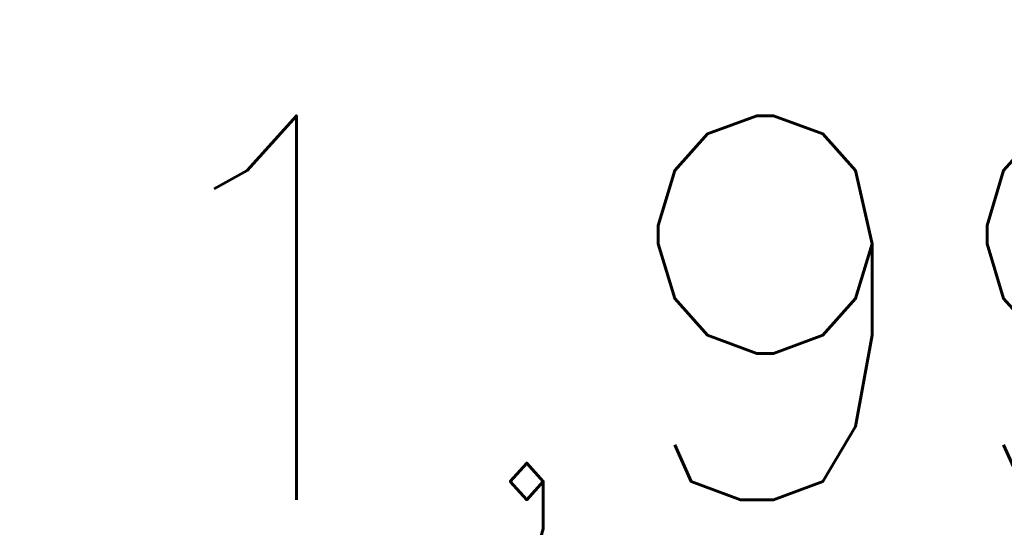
# Model space of a CAD drawing. Header units: millimetres. Extents: x 10462777 to 22643323, y 453826 to 1389191.
# Drawn here: x 11313827 to 11315366, y 598697 to 599490 of the extents above; entities that cross this region are included whole.
import ezdxf

# ---------------------------------------------------------------- set-up
doc = ezdxf.new("R2010")
doc.units = ezdxf.units.MM
doc.header["$LTSCALE"] = 200
doc.header["$MEASUREMENT"] = 0
doc.header["$PDMODE"] = 35
doc.header["$PDSIZE"] = -5
doc.layers.get('0').update_dxf_attribs({"linetype": 'CONTINUOUS'})
doc.layers.get('DEFPOINTS').update_dxf_attribs({"linetype": 'CONTINUOUS'})
doc.layers.add('AM_5', color=3, linetype='CONTINUOUS', lineweight=15)
doc.styles.add('굴림', font='txt.shx ', dxfattribs={"bigfont": ' whgtxt.shx'})
doc.dimstyles.new('200$0', dxfattribs={"dimscale": 200, "dimtxt": 7, "dimasz": 1, "dimexe": 2, "dimexo": 2, "dimgap": 1, "dimtad": 1, "dimdec": 0, "dimdsep": 46, "dimlunit": 6, "dimtxsty": '굴림', "dimblk": 'DIMDOT', "dimcen": 1, "dimclrd": 4, "dimclre": 4, "dimclrt": 4, "dimadec": 0, "dimazin": 0, "dimtfac": 1, "dimtdec": 0, "dimtmove": 2, "dimatfit": 3, "dimldrblk": 'DIMDOT', "dimfxl": 1, "dimtolj": 1, "dimtzin": 0, "dimlwd": -1, "dimarcsym": 0})

# ---------------------------------------------------------------- blocks, each defined once
blk = doc.blocks.new('*D314')
at = {"layer": 'AM_5', "color": 4, "linetype": 'ByBlock', "lineweight": -2, "transparency": 16777216}
for p, q in [((11314136.3, 598198.4), (11314136.3, 598298.4)), ((11316131.3, 598198.4), (11316131.3, 598298.4))]:
    blk.add_line(p, q, dxfattribs=at)
at = {"layer": 'AM_5', "color": 4, "linetype": 'ByBlock', "transparency": 16777216}
blk.add_line((11314736.3, 597898.4), (11315531.3, 597898.4), dxfattribs=at)
at = {"layer": 'AM_5', "color": 4, "transparency": 16777216}
for points in [[(11314736.3, 597998.4), (11314736.3, 597798.4), (11314136.3, 597898.4)], [(11315531.3, 597998.4), (11315531.3, 597798.4), (11316131.3, 597898.4)]]:
    blk.add_solid(points, dxfattribs=at)
at = {"layer": 'DEFPOINTS', "color": 0, "transparency": 16777216}
for p in [(11316131.3, 597898.4), (11314136.3, 597798.4), (11316131.3, 597798.4)]:
    blk.add_point(p, dxfattribs=at)
at = {"layer": 'AM_5', "color": 4, "transparency": 16777216, "insert": (11315133.8, 598948.4), "char_height": 600, "attachment_point": 5, "style": '굴림', "bg_fill": 3, "box_fill_scale": 1.25, "bg_fill_color": 256, "bg_fill_true_color": 13158600, "bg_fill_transparency": 0}
blk.add_mtext('\\A1;1,995', dxfattribs=at)
blk = doc.blocks.new('DIMDOT')
at = {"color": 4}
blk.add_line((-2, 0), (2, 0), dxfattribs=at)
at = {"color": 7}
for radius in [0.5, 0.25]:
    blk.add_circle((0, 0), radius, dxfattribs=at)

msp = doc.modelspace()

# ---------------------------------------------------------------- dimensions: what is measured, and where the dimension line sits
at = {"layer": 'AM_5'}
dim = msp.add_aligned_dim(p1=(11314136.32522, 597798.38492), p2=(11316131.32522, 597798.38492), distance=100, dimstyle='200$0', override={"dimtxt": 3, "dimasz": 3, "dimsah": 1, "dimfxl": 2, "dimtfill": 1, "dimarcsym": 1}, dxfattribs=at)
dim.commit()
dim.dimension.update_dxf_attribs({"geometry": '*D314', "text_midpoint": (11315133.82522, 598948.38492)})

doc.saveas('drawing.dxf')
